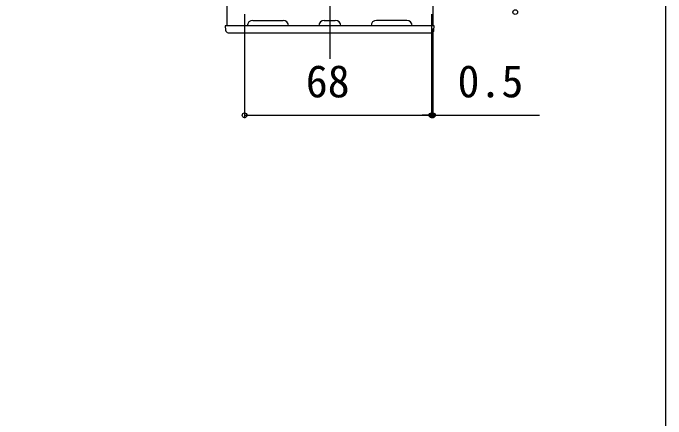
# Model space of a CAD drawing. Units: millimetres, scale not verified. Extents: x -700 to 700, y -1044 to 1038.
# Drawn here: x 462.5 to 700, y -20.8 to 126.8 of the extents above; entities that cross this region are included whole.
import ezdxf
from ezdxf.enums import TextEntityAlignment as Align

# ---------------------------------------------------------------- set-up
doc = ezdxf.new("R2010")
doc.units = ezdxf.units.MM
doc.header["$LTSCALE"] = 6
for name, color, linetype in [('0-4_YKK_12', 2, 'Continuous'), ('0-5_YKK_13', 4, 'Continuous'), ('0-6_YKK_D', 6, 'Continuous'), ('0-7_YKK_ZWAK', 7, 'Continuous')]:
    doc.layers.add(name, color=color, linetype=linetype)
doc.styles.add('ＭＳ ゴシック', font='')
doc.styles.get('ＭＳ ゴシック').set_extended_font_data('MS Gothic')

msp = doc.modelspace()

# ---------------------------------------------------------------- linework, layer by layer
at = {"layer": '0-4_YKK_12'}
for p, q in [((577.7, 344.053), (577.7, 110.103)), ((615.2, 272.103), (615.2, 122.103)), ((540.2, 164.597), (540.2, 122.103)), ((549.7, 124.103), (560.7, 124.103)), ((575.7, 124.103), (579.7, 124.103)), ((605.7, 124.103), (594.7, 124.103)), ((547.7, 122.103), (540.2, 122.103)), ((573.7, 122.103), (562.7, 122.103)), ((592.7, 122.103), (581.7, 122.103)), ((615.2, 122.103), (607.7, 122.103))]:
    msp.add_line(p, q, dxfattribs=at)
for centre, start, end in [((549.7, 122.103), 90, 180), ((560.7, 122.103), 0, 90), ((575.7, 122.103), 90, 180), ((579.7, 122.103), 0, 90), ((594.7, 122.103), 90, 180), ((605.7, 122.103), 0, 90)]:
    msp.add_arc(centre, 2, start, end, dxfattribs=at)
at = {"layer": '0-5_YKK_13'}
for p, q in [((539.7, 122.103), (539.795, 120.542)), ((540.698, 122.103), (539.7, 122.103)), ((614.702, 122.103), (540.698, 122.103)), ((540.794, 119.603), (614.606, 119.603))]:
    msp.add_line(p, q, dxfattribs=at)
msp.add_lwpolyline([(615.605, 120.542), (615.7, 122.103), (614.702, 122.103)], dxfattribs=at)
for centre, start, end in [((540.794, 120.603), 183.5, 270), ((614.606, 120.603), 270, 356.5)]:
    msp.add_arc(centre, 1, start, end, dxfattribs=at)
at = {"layer": '0-6_YKK_D'}
for p, q in [((546.7, 126.403), (546.7, 88.603)), ((614.7, 126.403), (614.7, 88.603)), ((614.7, 126.403), (614.7, 88.603)), ((615.2, 121.103), (615.2, 88.603)), ((546.7, 89.603), (614.7, 89.603)), ((614.7, 89.603), (611.3, 89.603)), ((614.7, 89.603), (615.2, 89.603)), ((615.2, 89.603), (654, 89.603))]:
    msp.add_line(p, q, dxfattribs=at)
for centre in [(645.2, 127.103), (546.7, 89.603), (614.7, 89.603), (614.7, 89.603), (615.2, 89.603)]:
    msp.add_circle(centre, 0.85, dxfattribs=at)
at = {"layer": '0-7_YKK_ZWAK'}
msp.add_lwpolyline([(-700, -1043.9), (700, -1043.9), (700, 996.1)], dxfattribs=at)

# ---------------------------------------------------------------- texts
at = {"layer": '0-6_YKK_D', "style": 'ＭＳ ゴシック'}
for s, p in [('68', (568.973, 92.603)), ('0.5', (624.182, 92.603))]:
    msp.add_text(s, height=11.73, dxfattribs=at).set_placement(p, align=Align.BOTTOM_LEFT)

doc.saveas('drawing.dxf')
